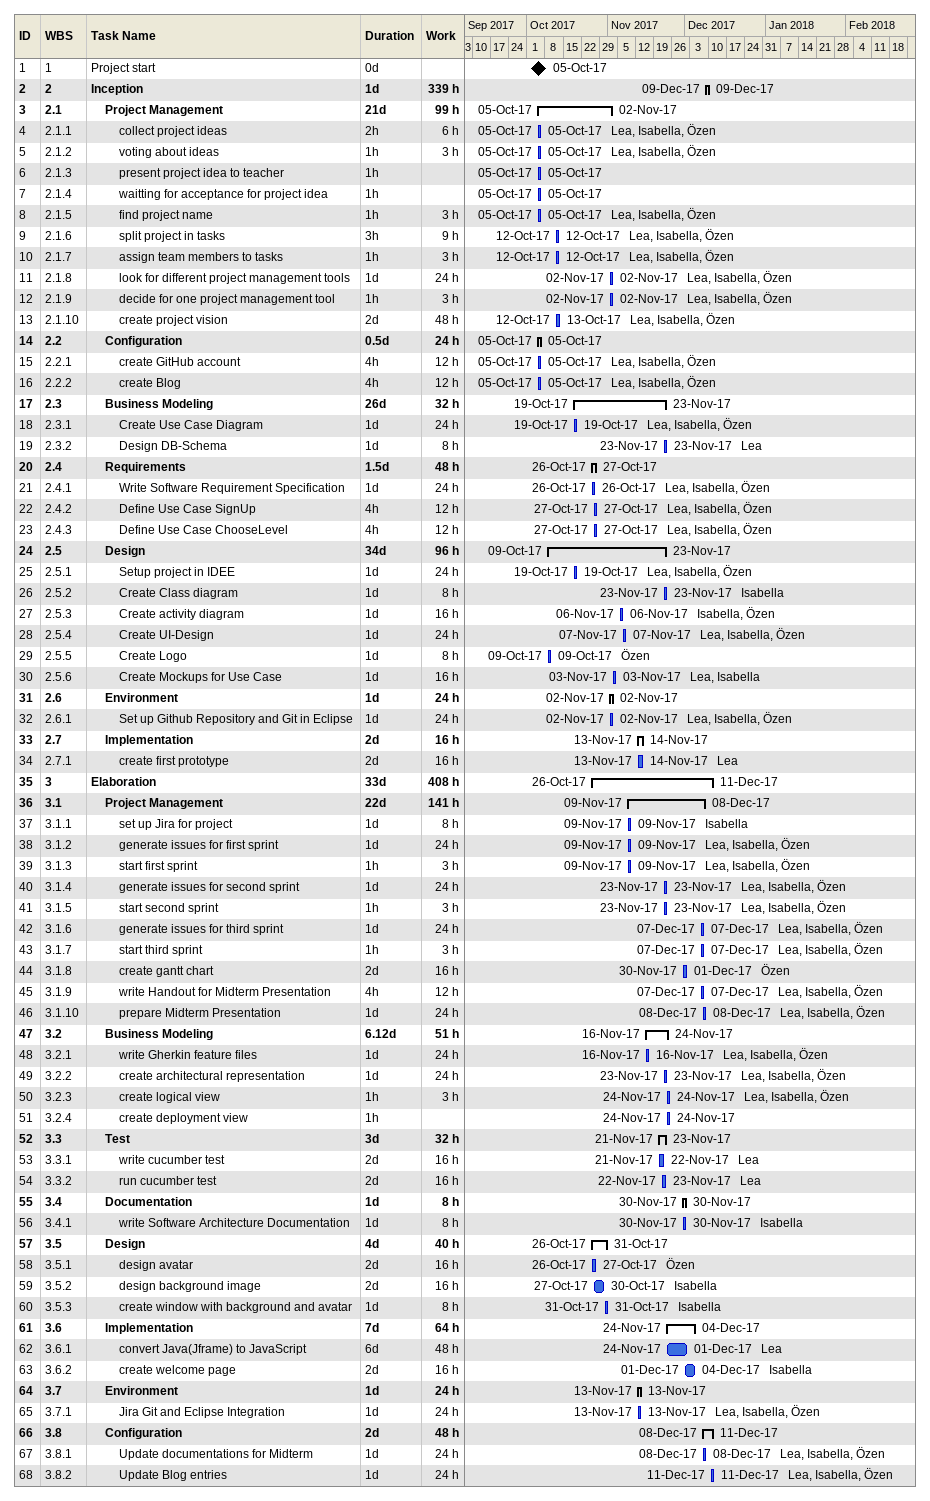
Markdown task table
| ID | WBS | Task | Duration | Start | Finish | Resources | Work (h) |
|---|---|---|---|---|---|---|---|
| 1 | 1 | Project start | 0d | 2017-10-05 | 2017-10-05 |  |  |
| 2 | 2 | **Inception** | 1d | 2017-12-09 | 2017-12-09 |  | 339 |
| 3 | 2.1 | **Project Management** | 21d | 2017-10-05 | 2017-11-02 |  | 99 |
| 4 | 2.1.1 | collect project ideas | 2h | 2017-10-05 | 2017-10-05 | Lea, Isabella, Özen | 6 |
| 5 | 2.1.2 | voting about ideas | 1h | 2017-10-05 | 2017-10-05 | Lea, Isabella, Özen | 3 |
| 6 | 2.1.3 | present project idea to teacher | 1h | 2017-10-05 | 2017-10-05 |  |  |
| 7 | 2.1.4 | waitting for acceptance for project idea | 1h | 2017-10-05 | 2017-10-05 |  |  |
| 8 | 2.1.5 | find project name | 1h | 2017-10-05 | 2017-10-05 | Lea, Isabella, Özen | 3 |
| 9 | 2.1.6 | split project in tasks | 3h | 2017-10-12 | 2017-10-12 | Lea, Isabella, Özen | 9 |
| 10 | 2.1.7 | assign team members to tasks | 1h | 2017-10-12 | 2017-10-12 | Lea, Isabella, Özen | 3 |
| 11 | 2.1.8 | look for different project management tools | 1d | 2017-11-02 | 2017-11-02 | Lea, Isabella, Özen | 24 |
| 12 | 2.1.9 | decide for one project management tool | 1h | 2017-11-02 | 2017-11-02 | Lea, Isabella, Özen | 3 |
| 13 | 2.1.10 | create project vision | 2d | 2017-10-12 | 2017-10-13 | Lea, Isabella, Özen | 48 |
| 14 | 2.2 | **Configuration** | 0.5d | 2017-10-05 | 2017-10-05 |  | 24 |
| 15 | 2.2.1 | create GitHub account | 4h | 2017-10-05 | 2017-10-05 | Lea, Isabella, Özen | 12 |
| 16 | 2.2.2 | create Blog | 4h | 2017-10-05 | 2017-10-05 | Lea, Isabella, Özen | 12 |
| 17 | 2.3 | **Business Modeling** | 26d | 2017-10-19 | 2017-11-23 |  | 32 |
| 18 | 2.3.1 | Create Use Case Diagram | 1d | 2017-10-19 | 2017-10-19 | Lea, Isabella, Özen | 24 |
| 19 | 2.3.2 | Design DB-Schema | 1d | 2017-11-23 | 2017-11-23 | Lea | 8 |
| 20 | 2.4 | **Requirements** | 1.5d | 2017-10-26 | 2017-10-27 |  | 48 |
| 21 | 2.4.1 | Write Software Requirement Specification | 1d | 2017-10-26 | 2017-10-26 | Lea, Isabella, Özen | 24 |
| 22 | 2.4.2 | Define Use Case SignUp | 4h | 2017-10-27 | 2017-10-27 | Lea, Isabella, Özen | 12 |
| 23 | 2.4.3 | Define Use Case ChooseLevel | 4h | 2017-10-27 | 2017-10-27 | Lea, Isabella, Özen | 12 |
| 24 | 2.5 | **Design** | 34d | 2017-10-09 | 2017-11-23 |  | 96 |
| 25 | 2.5.1 | Setup project in IDEE | 1d | 2017-10-19 | 2017-10-19 | Lea, Isabella, Özen | 24 |
| 26 | 2.5.2 | Create Class diagram | 1d | 2017-11-23 | 2017-11-23 | Isabella | 8 |
| 27 | 2.5.3 | Create activity diagram | 1d | 2017-11-06 | 2017-11-06 | Isabella, Özen | 16 |
| 28 | 2.5.4 | Create UI-Design | 1d | 2017-11-07 | 2017-11-07 | Lea, Isabella, Özen | 24 |
| 29 | 2.5.5 | Create Logo | 1d | 2017-10-09 | 2017-10-09 | Özen | 8 |
| 30 | 2.5.6 | Create Mockups for Use Case | 1d | 2017-11-03 | 2017-11-03 | Lea, Isabella | 16 |
| 31 | 2.6 | **Environment** | 1d | 2017-11-02 | 2017-11-02 |  | 24 |
| 32 | 2.6.1 | Set up Github Repository and Git in Eclipse | 1d | 2017-11-02 | 2017-11-02 | Lea, Isabella, Özen | 24 |
| 33 | 2.7 | **Implementation** | 2d | 2017-11-13 | 2017-11-14 |  | 16 |
| 34 | 2.7.1 | create first prototype | 2d | 2017-11-13 | 2017-11-14 | Lea | 16 |
| 35 | 3 | **Elaboration** | 33d | 2017-10-26 | 2017-12-11 |  | 408 |
| 36 | 3.1 | **Project Management** | 22d | 2017-11-09 | 2017-12-08 |  | 141 |
| 37 | 3.1.1 | set up Jira for project | 1d | 2017-11-09 | 2017-11-09 | Isabella | 8 |
| 38 | 3.1.2 | generate issues for first sprint | 1d | 2017-11-09 | 2017-11-09 | Lea, Isabella, Özen | 24 |
| 39 | 3.1.3 | start first sprint | 1h | 2017-11-09 | 2017-11-09 | Lea, Isabella, Özen | 3 |
| 40 | 3.1.4 | generate issues for second sprint | 1d | 2017-11-23 | 2017-11-23 | Lea, Isabella, Özen | 24 |
| 41 | 3.1.5 | start second sprint | 1h | 2017-11-23 | 2017-11-23 | Lea, Isabella, Özen | 3 |
| 42 | 3.1.6 | generate issues for third sprint | 1d | 2017-12-07 | 2017-12-07 | Lea, Isabella, Özen | 24 |
| 43 | 3.1.7 | start third sprint | 1h | 2017-12-07 | 2017-12-07 | Lea, Isabella, Özen | 3 |
| 44 | 3.1.8 | create gantt chart | 2d | 2017-11-30 | 2017-12-01 | Özen | 16 |
| 45 | 3.1.9 | write Handout for Midterm Presentation | 4h | 2017-12-07 | 2017-12-07 | Lea, Isabella, Özen | 12 |
| 46 | 3.1.10 | prepare Midterm Presentation | 1d | 2017-12-08 | 2017-12-08 | Lea, Isabella, Özen | 24 |
| 47 | 3.2 | **Business Modeling** | 6.12d | 2017-11-16 | 2017-11-24 |  | 51 |
| 48 | 3.2.1 | write Gherkin feature files | 1d | 2017-11-16 | 2017-11-16 | Lea, Isabella, Özen | 24 |
| 49 | 3.2.2 | create architectural representation | 1d | 2017-11-23 | 2017-11-23 | Lea, Isabella, Özen | 24 |
| 50 | 3.2.3 | create logical view | 1h | 2017-11-24 | 2017-11-24 | Lea, Isabella, Özen | 3 |
| 51 | 3.2.4 | create deployment view | 1h | 2017-11-24 | 2017-11-24 |  |  |
| 52 | 3.3 | **Test** | 3d | 2017-11-21 | 2017-11-23 |  | 32 |
| 53 | 3.3.1 | write cucumber test | 2d | 2017-11-21 | 2017-11-22 | Lea | 16 |
| 54 | 3.3.2 | run cucumber test | 2d | 2017-11-22 | 2017-11-23 | Lea | 16 |
| 55 | 3.4 | **Documentation** | 1d | 2017-11-30 | 2017-11-30 |  | 8 |
| 56 | 3.4.1 | write Software Architecture Documentation | 1d | 2017-11-30 | 2017-11-30 | Isabella | 8 |
| 57 | 3.5 | **Design** | 4d | 2017-10-26 | 2017-10-31 |  | 40 |
| 58 | 3.5.1 | design avatar | 2d | 2017-10-26 | 2017-10-27 | Özen | 16 |
| 59 | 3.5.2 | design background image | 2d | 2017-10-27 | 2017-10-30 | Isabella | 16 |
| 60 | 3.5.3 | create window with background and avatar | 1d | 2017-10-31 | 2017-10-31 | Isabella | 8 |
| 61 | 3.6 | **Implementation** | 7d | 2017-11-24 | 2017-12-04 |  | 64 |
| 62 | 3.6.1 | convert Java(Jframe) to JavaScript | 6d | 2017-11-24 | 2017-12-01 | Lea | 48 |
| 63 | 3.6.2 | create welcome page | 2d | 2017-12-01 | 2017-12-04 | Isabella | 16 |
| 64 | 3.7 | **Environment** | 1d | 2017-11-13 | 2017-11-13 |  | 24 |
| 65 | 3.7.1 | Jira Git and Eclipse Integration | 1d | 2017-11-13 | 2017-11-13 | Lea, Isabella, Özen | 24 |
| 66 | 3.8 | **Configuration** | 2d | 2017-12-08 | 2017-12-11 |  | 48 |
| 67 | 3.8.1 | Update documentations for Midterm | 1d | 2017-12-08 | 2017-12-08 | Lea, Isabella, Özen | 24 |
| 68 | 3.8.2 | Update Blog entries | 1d | 2017-12-11 | 2017-12-11 | Lea, Isabella, Özen | 24 |
